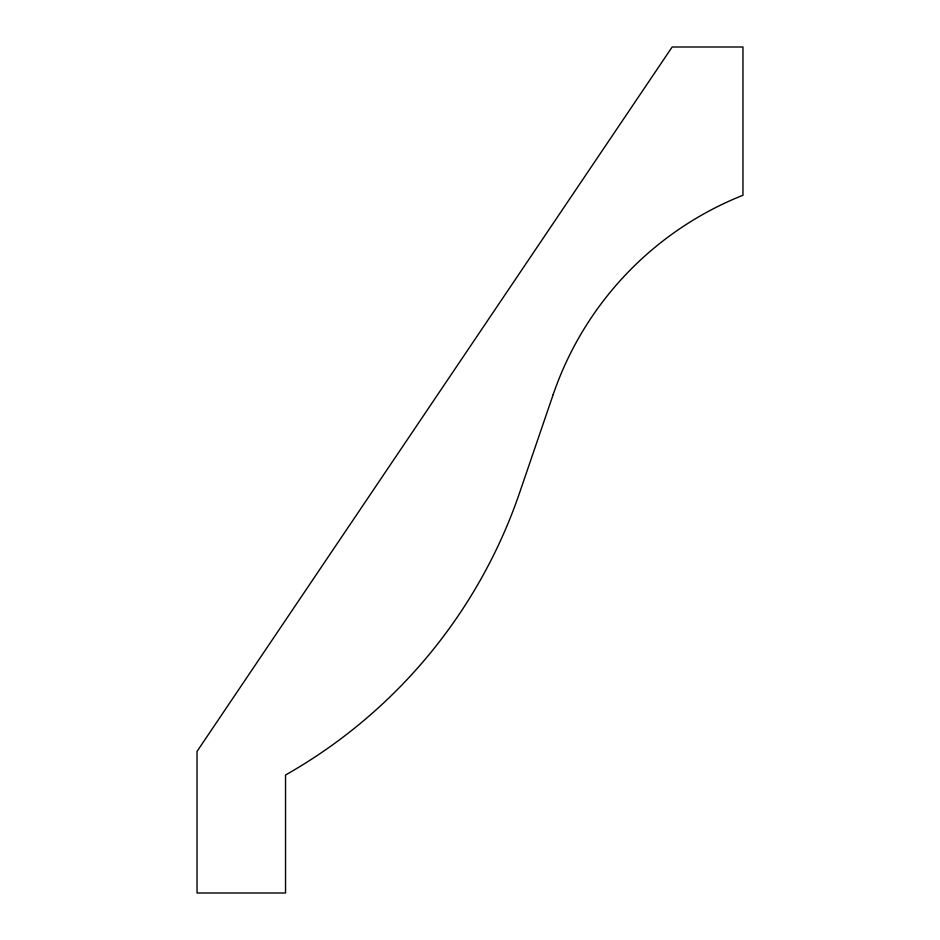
<?xml version="1.0" encoding="UTF-8"?>
<svg xmlns="http://www.w3.org/2000/svg" width="940" height="940" viewBox="0 0 940 940"><rect width="100%" height="100%" fill="white"/><g stroke="black" fill="none" stroke-linecap="round" stroke-linejoin="round"><path stroke-width="1.41" d="M553.19 394.53L519.597 492.76A516.436 516.436 0 0 1 285.549 774.995L285.549 893L197.036 893L197.036 751.389L672.159 47L742.964 47L742.964 195.262A328.941 328.941 0 0 0 553.19 394.53"/></g></svg>
